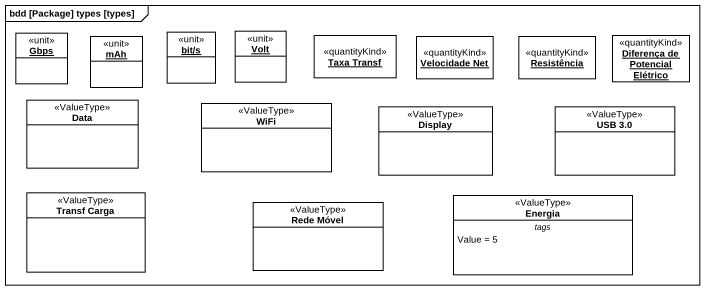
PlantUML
@startuml
mainframe bdd [Package] types [types]
hide circle
hide empty members
object Gbps <<unit>>
object mAh <<unit>>
object "bit/s" as bit_s <<unit>>
object Volt <<unit>>
object "Taxa Transf" as Taxa_Transf <<quantityKind>>
object "Velocidade Net" as Velocidade_Net <<quantityKind>>
object Resistência <<quantityKind>>
object "Diferença de Potencial Elétrico" as Diferença_de_Potencial <<quantityKind>>
class Data <<ValueType>>
class WiFi <<ValueType>>
class Display <<ValueType>>
class "USB 3.0" as USB_3_0 <<ValueType>>
class "Transf Carga" as Transf_Carga <<ValueType>>
class "Rede Móvel" as Rede_Móvel <<ValueType>>
class Energia <<ValueType>> {
  -- tags --
  Value = 5
}
@enduml
